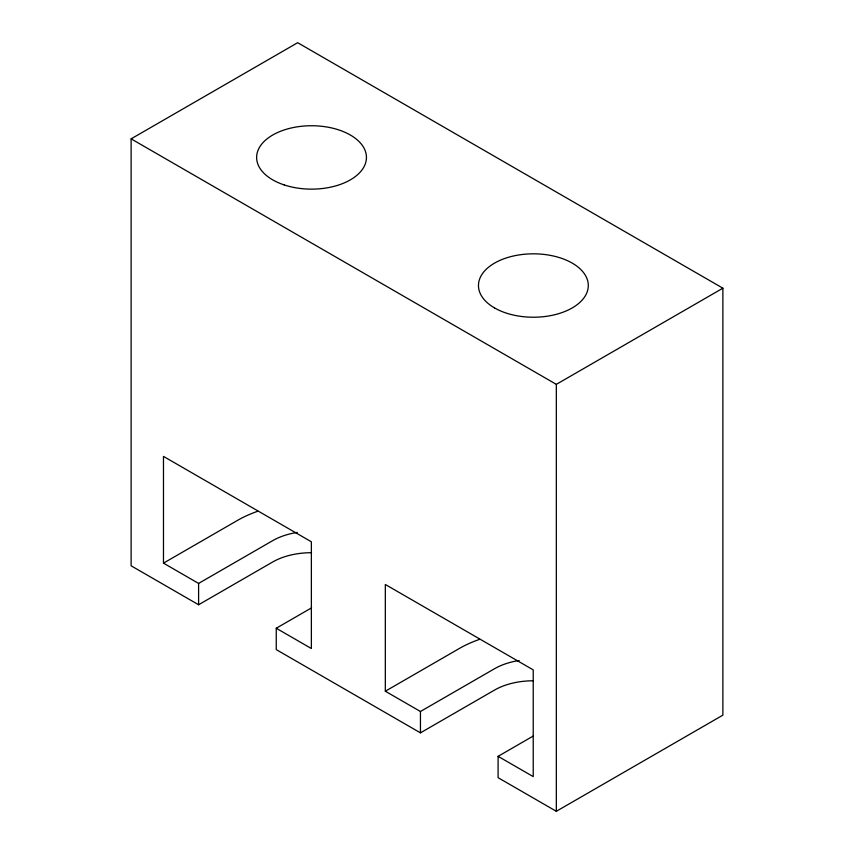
<?xml version="1.0" encoding="UTF-8"?>
<svg xmlns="http://www.w3.org/2000/svg" width="854" height="854" viewBox="0 0 854 854"><rect width="100%" height="100%" fill="white"/><g stroke="black" fill="none" stroke-linecap="round" stroke-linejoin="round"><path stroke-width="1.28" d="M311.529 552.698A54.902 31.694 0 0 0 272.714 561.975L198.598 604.76L131.121 565.807L131.121 138.85L297.672 42.7L722.879 288.193L722.879 715.15L556.328 811.3L498.095 777.674L498.095 756.334L533.44 735.924M533.387 680.777A54.902 31.694 0 0 0 494.562 690.064L420.446 732.849L276.248 649.595L276.248 628.245L311.368 648.528L311.368 541.788L163.477 456.399L163.477 563.138L237.583 520.353A104.583 60.378 0 0 1 257.94 511.194M163.477 563.138L198.598 583.421L272.714 540.635A54.902 31.694 0 0 1 297.32 532.426M131.121 138.85L556.328 384.353L722.879 288.193M276.248 628.245L311.593 607.845M498.095 756.334L533.227 776.606L533.227 669.878L385.325 584.488L385.325 691.217L459.431 648.432A104.583 60.378 0 0 1 479.788 639.283M385.325 691.217L420.446 711.499L494.562 668.714A54.902 31.694 0 0 1 519.168 660.505M556.328 384.353L556.328 811.3M420.446 711.499L420.446 732.849M198.598 583.421L198.598 604.76M494.562 307.942A54.902 31.694 0 0 0 586.42 293.733A54.902 31.694 0 0 0 519.168 254.908A54.902 31.694 0 0 0 494.562 307.942M284.083 184.891A54.902 31.694 0 0 0 366.441 157.446A54.902 31.694 0 0 0 284.083 129.989A54.902 31.694 0 0 0 284.083 184.891"/></g></svg>
